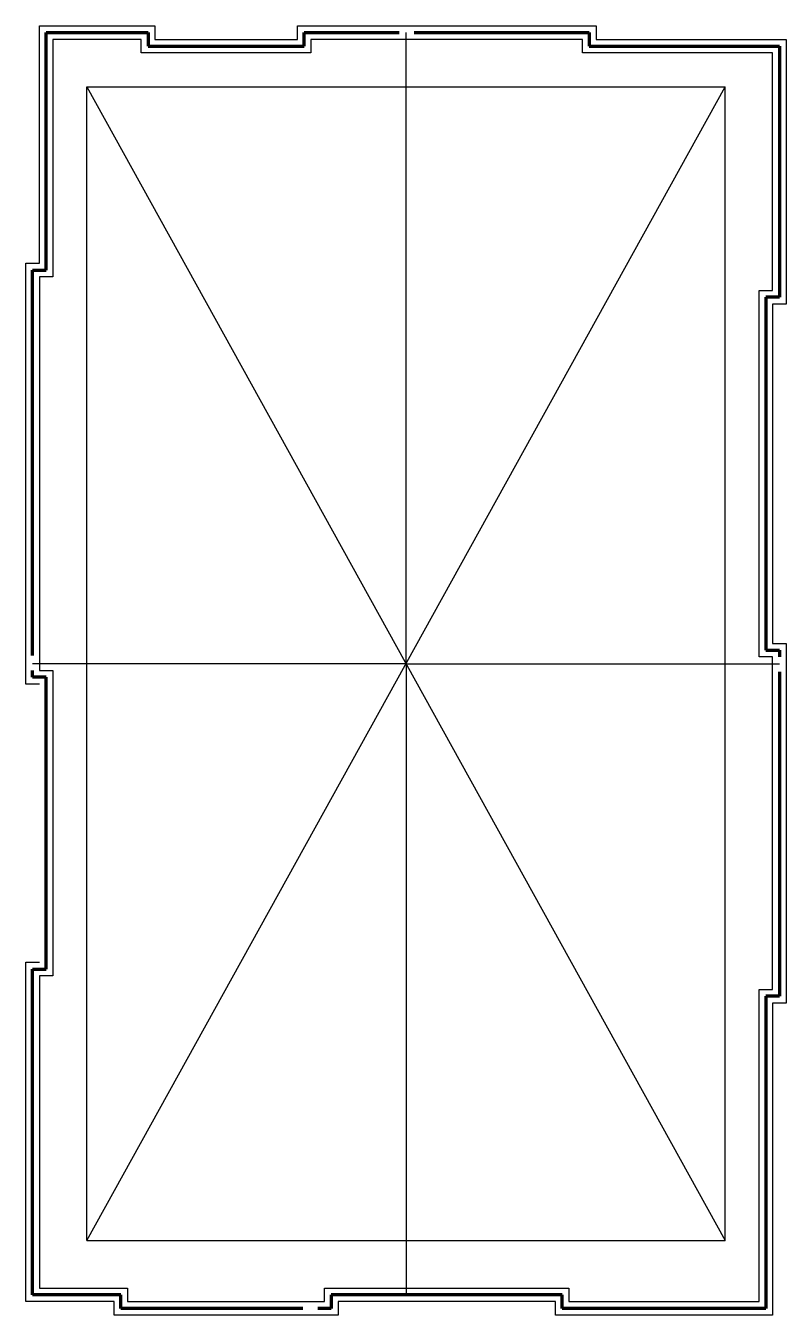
# Model space of a CAD drawing. Header units: millimetres. Extents: x 10 to 122, y 10 to 200.
import ezdxf

# ---------------------------------------------------------------- set-up
doc = ezdxf.new("R2010")
doc.units = ezdxf.units.MM
for name, color, linetype, lineweight, true_color in [('kriz', 7, 'CONTINUOUS', 25, 0x000000), ('okvir', 7, 'CONTINUOUS', 25, 0x000000), ('rotacija_nutarnja', 214, 'CONTINUOUS', 25, 0x800080), ('rotacija_rezi', 3, 'CONTINUOUS', 200, 0x00ff00), ('rotacija_vanjska', 134, 'CONTINUOUS', 25, 0x008080)]:
    doc.layers.add(name, color=color, linetype=linetype, lineweight=lineweight, true_color=true_color)

msp = doc.modelspace()

# ---------------------------------------------------------------- linework, layer by layer
at = {"layer": 'kriz'}
for p, q in [((66, 106), (66, 199)), ((19, 21), (113, 191)), ((19, 191), (113, 21)), ((66, 106), (11, 106)), ((66, 106), (66, 13)), ((66, 106), (121, 106))]:
    msp.add_line(p, q, dxfattribs=at)
at = {"layer": 'okvir'}
for p, q in [((19, 21), (19, 191)), ((19, 191), (113, 191)), ((113, 21), (113, 191)), ((19, 21), (113, 21))]:
    msp.add_line(p, q, dxfattribs=at)
at = {"layer": 'rotacija_nutarnja'}
for p, q in [((27, 198), (14, 198)), ((14, 198), (14, 163)), ((27, 196), (27, 198)), ((92, 198), (52, 198)), ((52, 198), (52, 196)), ((92, 196), (92, 198)), ((52, 196), (27, 196)), ((120, 196), (92, 196)), ((120, 161), (120, 196)), ((14, 163), (12, 163)), ((12, 163), (12, 105)), ((118, 107), (118, 161)), ((118, 161), (120, 161)), ((120, 107), (118, 107)), ((120, 58), (120, 107)), ((12, 105), (14, 105)), ((14, 105), (14, 60)), ((14, 60), (12, 60)), ((12, 60), (12, 14)), ((118, 14), (118, 58)), ((118, 58), (120, 58)), ((12, 14), (25, 14)), ((25, 14), (25, 12)), ((54, 12), (54, 14)), ((54, 14), (90, 14)), ((90, 14), (90, 12)), ((118, 12), (118, 14)), ((25, 12), (54, 12)), ((90, 12), (118, 12))]:
    msp.add_line(p, q, dxfattribs=at)
at = {"layer": 'rotacija_rezi'}
for p, q in [((13, 164), (13, 199)), ((13, 199), (28, 199)), ((28, 199), (28, 197)), ((51, 197), (51, 199)), ((51, 199), (65, 199)), ((67.2, 199), (93, 199)), ((93, 199), (93, 197)), ((28, 197), (51, 197)), ((93, 197), (121, 197)), ((121, 197), (121, 160)), ((11, 107.2), (11, 164)), ((11, 164), (13, 164)), ((121, 160), (119, 160)), ((119, 160), (119, 108)), ((119, 108), (121, 108)), ((121, 108), (121, 107)), ((11, 104), (11, 105)), ((121, 104.8), (121, 57)), ((13, 104), (11, 104)), ((13, 61), (13, 104)), ((11, 13), (11, 61)), ((11, 61), (13, 61)), ((121, 57), (119, 57)), ((119, 57), (119, 11)), ((24, 13), (11, 13)), ((24, 11), (24, 13)), ((89, 13), (55, 13)), ((55, 13), (55, 11)), ((89, 11), (89, 13)), ((50.8, 11), (24, 11)), ((55, 11), (53, 11)), ((119, 11), (89, 11))]:
    msp.add_line(p, q, dxfattribs=at)
at = {"layer": 'rotacija_vanjska'}
for p, q in [((12, 165), (12, 200)), ((12, 200), (14, 200)), ((14, 200), (29, 200)), ((29, 200), (29, 198)), ((50, 198), (50, 200)), ((50, 200), (94, 200)), ((94, 200), (94, 198)), ((29, 198), (50, 198)), ((94, 198), (122, 198)), ((122, 198), (122, 159)), ((10, 103), (10, 165)), ((10, 165), (12, 165)), ((122, 159), (120, 159)), ((120, 159), (120, 109)), ((120, 109), (122, 109)), ((122, 109), (122, 56)), ((12, 103), (10, 103)), ((10, 12), (10, 62)), ((10, 62), (12, 62)), ((122, 56), (120, 56)), ((120, 56), (120, 10)), ((23, 12), (10, 12)), ((23, 10), (23, 12)), ((88, 12), (56, 12)), ((56, 12), (56, 10)), ((88, 10), (88, 12)), ((56, 10), (23, 10)), ((120, 10), (88, 10))]:
    msp.add_line(p, q, dxfattribs=at)

doc.saveas('drawing.dxf')
